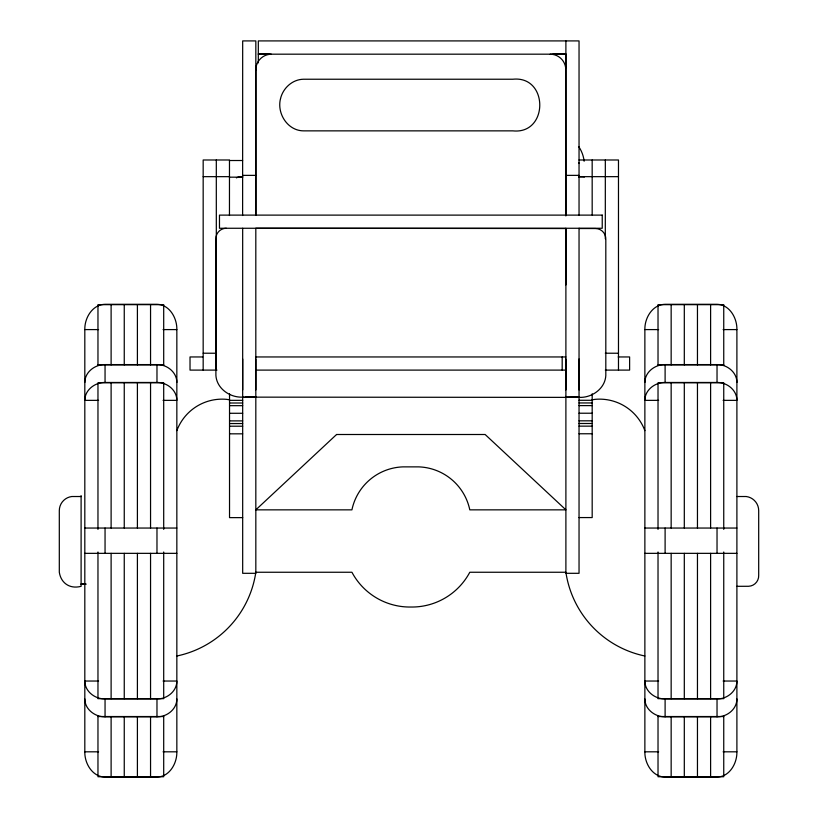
<?xml version="1.0" encoding="UTF-8"?>
<svg xmlns="http://www.w3.org/2000/svg" width="818" height="818" viewBox="0 0 818 818"><rect width="100%" height="100%" fill="white"/><g stroke="black" fill="none" stroke-linecap="round" stroke-linejoin="round"><path stroke-width="1.23" d="M242.68 389.93L242.68 359M255.829 389.93L255.829 359M565.892 389.93L565.892 359M579.042 389.93L579.042 359M242.68 397.384L255.829 397.149L242.68 397.211M565.892 397.384L579.042 397.149L565.892 397.211L565.892 396.362M84.816 329.593C84.52 317.998 92.362 304.531 105.052 304.296L156.974 304.296C169.592 304.582 177.128 318.13 176.841 329.593L176.841 751.814C177.128 763.266 169.592 776.814 156.974 777.1L105.052 777.1C92.362 776.875 84.52 763.399 84.816 751.814L84.816 329.593L98.589 329.593M644.87 329.593C644.574 317.998 652.416 304.531 665.106 304.296L717.028 304.296C729.646 304.582 737.182 318.13 736.895 329.593L736.895 751.814C737.182 763.266 729.646 776.814 717.028 777.1L665.106 777.1C652.416 776.875 644.574 763.399 644.87 751.814L644.87 329.593L658.643 329.593M176.841 698.92C176.913 709.226 166.841 717.069 156.974 716.803L105.052 716.803C95.133 717.079 84.775 709.359 84.816 698.92M736.895 698.92C736.967 709.226 726.885 717.069 717.028 716.803L665.106 716.803C655.187 717.079 644.829 709.359 644.87 698.92M84.816 382.476C84.775 372.037 95.133 364.327 105.052 364.593L156.974 364.593C166.841 364.327 176.913 372.17 176.841 382.476M644.87 382.476C644.829 372.037 655.187 364.327 665.106 364.593L717.028 364.593C726.885 364.327 736.967 372.17 736.895 382.476M592.181 399.818L595.044 399.358A48.313 48.313 0 0 1 644.87 430.636M163.068 400.36L176.841 400.36C176.913 390.053 166.841 382.211 156.974 382.476L105.052 382.476C95.133 382.211 84.775 389.92 84.816 400.36L98.589 400.36M723.122 400.36L736.895 400.36C736.967 390.053 726.885 382.211 717.028 382.476L665.106 382.476C655.187 382.211 644.829 389.92 644.87 400.36L658.643 400.36M98.589 681.036L84.816 681.036C84.775 691.476 95.133 699.196 105.052 698.92L156.974 698.92C166.841 699.185 176.913 691.343 176.841 681.036L163.068 681.036M658.643 681.036L644.87 681.036C644.829 691.476 655.187 699.196 665.106 698.92L717.028 698.92C726.885 699.185 736.967 691.343 736.895 681.036L723.122 681.036M258.314 53.978L269.776 53.978M553.07 53.937L565.841 53.937L565.841 67.945M258.314 54.182L565.892 54.182M579.021 159.991L618.48 159.991L618.48 370.104M229.459 160.512L242.619 160.512M578.571 163.038L579.144 163.038M242.68 175.369L255.829 175.369M565.892 175.369L579.042 175.369M578.571 176.177L579.144 176.177M203.171 176.657L229.48 176.657M579.021 176.657L618.48 176.657M242.813 176.852L240.257 176.852A7.689 7.689 0 0 0 236.412 177.884M578.551 176.852L582.385 176.852A7.689 7.689 0 0 1 584.369 177.107M229.459 177.169L242.619 177.169M579.042 228.529L595.422 228.529A10.399 10.399 0 0 1 605.811 239.449L605.811 375.554C605.115 388.499 592.191 397.681 579.839 397.384L245.697 397.139M163.068 329.593L176.841 329.593M723.122 329.593L736.895 329.593M203.171 353.212L216.33 353.243M605.31 353.212L618.48 353.243M202.68 356.955L190.021 356.955L190.021 370.104L216.954 370.104M255.819 356.955L565.892 356.955M618.152 356.955L629.615 356.955L629.615 370.104L605.31 370.104M97.966 364.859L163.702 364.859M658.02 364.859L723.746 364.859M255.819 370.104L565.892 370.104M229.531 400.35L242.68 400.35M579.042 400.288L592.181 400.288M229.531 403.008L242.68 403.008M579.042 402.947L592.181 402.947M579.042 405.605L592.181 405.605M229.531 405.667L242.68 405.667M229.531 413.284L242.68 413.284M579.042 413.223L592.181 413.223M229.531 420.892L242.68 420.892M579.042 420.83L592.181 420.83M579.042 423.489L592.181 423.489M229.531 423.55L242.68 423.55M229.531 426.209L242.68 426.209M579.042 426.147L592.181 426.147M579.042 433.765L592.181 433.765M229.531 433.826L242.68 433.826M81.105 496.516L71.82 496.516A14.274 14.274 0 0 0 59.305 510.575L59.305 572.252C61.013 583.357 70.113 589.297 81.105 586.312L81.105 495.616M736.895 496.516L746.18 496.516A14.254 14.254 0 0 1 758.695 510.575L758.695 575.34A10.522 10.522 0 0 1 748.603 586.281L736.895 586.312M579.042 517.569L592.181 517.569L592.181 393.785M242.68 517.63L229.531 517.63L229.531 393.785M84.816 528.05L176.841 528.05M644.87 528.05L736.895 528.05M84.816 553.346L176.841 553.346M644.87 553.346L736.895 553.346M81.105 584.032L85.921 584.032M81.105 584.164L85.921 584.164M97.966 716.537L163.702 716.537M658.02 716.537L723.746 716.537M84.816 751.814L98.589 751.814M163.068 751.814L176.841 751.814M644.87 751.814L658.643 751.814M723.122 751.814L736.895 751.814M241.872 397.139C229.51 397.436 216.596 388.253 215.901 375.309L215.901 239.173A10.399 10.399 0 0 1 226.289 228.253M229.531 399.818L226.668 399.358A48.313 48.313 0 0 0 176.841 430.636M565.862 215.952L565.811 69.775A15.614 15.614 0 0 0 550.177 54.192M255.829 69.919L255.87 215.308M723.746 365.165L723.746 304.664L658.02 304.664L658.02 365.165M723.746 529.399L723.746 382.742L658.02 382.742L658.02 529.399M723.746 551.997L723.746 698.654L658.02 698.654L658.02 551.997M723.746 716.231L723.746 776.732L658.02 776.732L658.02 716.231M717.028 364.593L717.028 382.476M717.028 528.05L717.028 553.346M717.028 698.92L717.028 716.803M710.607 304.664L710.607 364.859M710.607 382.742L710.607 528.05M710.607 553.346L710.607 698.654M710.607 716.537L710.607 776.732M697.457 304.664L697.457 364.859M697.457 382.742L697.457 528.05M697.457 553.346L697.457 698.654M697.457 716.537L697.457 776.732M684.308 304.664L684.308 364.859M684.308 382.742L684.308 528.05M684.308 553.346L684.308 698.654M684.308 716.537L684.308 776.732M671.159 304.664L671.159 364.859M671.159 382.742L671.159 528.05M671.159 553.346L671.159 698.654M671.159 716.537L671.159 776.732M665.106 364.593L665.106 382.476M665.106 528.05L665.106 553.346M665.106 698.92L665.106 716.803M605.33 159.991L605.31 238.764M592.171 159.991L592.181 214.991M579.042 215.114L579.042 40.91L258.314 40.91L258.314 62.894M579.042 228.263L579.042 573.306L565.892 573.306L565.892 228.263M565.892 284.92L565.892 228.529L255.809 228.253L255.829 573.306L242.68 573.306L242.67 228.253M565.892 40.91L565.892 215.114M562.181 356.955L562.181 370.104M255.829 215.114L255.829 40.91L242.68 40.91L242.619 215.512M229.459 215.512L229.48 159.991L203.171 159.991L203.171 370.104M216.31 159.991L216.33 370.104M163.702 365.165L163.702 304.664L97.966 304.664L97.966 365.165M163.702 529.399L163.702 382.742L97.966 382.742L97.966 529.399M163.702 551.997L163.702 698.654L97.966 698.654L97.966 551.997M163.702 716.231L163.702 776.732L97.966 776.732L97.966 716.231M156.974 364.593L156.974 382.476M156.974 528.05L156.974 553.346M156.974 698.92L156.974 716.803M150.553 304.664L150.553 364.859M150.553 382.742L150.553 528.05M150.553 553.346L150.553 698.654M150.553 716.537L150.553 776.732M137.404 304.664L137.404 364.859M137.404 382.742L137.404 528.05M137.404 553.346L137.404 698.654M137.404 716.537L137.404 776.732M124.254 304.664L124.254 364.859M124.254 382.742L124.254 528.05M124.254 553.346L124.254 698.654M124.254 716.537L124.254 776.732M111.115 304.664L111.115 364.859M111.115 382.742L111.115 528.05M111.115 553.346L111.115 698.654M111.115 716.537L111.115 776.732M105.052 364.593L105.052 382.476M105.052 528.05L105.052 553.346M105.052 698.92L105.052 716.803M176.841 656.005A100.655 100.655 0 0 0 255.829 572.252L351.924 572.252A65.644 65.644 0 0 0 410.861 607.028A65.644 65.644 0 0 0 469.798 572.252L565.892 572.252A100.655 100.655 0 0 0 644.87 656.005M578.715 146.596A32.454 32.454 0 0 1 584.144 161.238M255.819 69.919A15.614 15.614 0 0 1 271.341 54.213M280.543 98.538C276.596 113.457 287.721 130.972 303.805 130.86L512.855 130.86C548.735 134.633 548.735 75.45 512.855 79.234L303.468 79.234C292.445 79.418 283.079 88.037 280.543 98.538M336.576 434.501L255.829 509.849L351.924 509.849A54.09 54.09 0 0 1 402.885 466.873L418.826 466.873A54.09 54.09 0 0 1 469.798 509.849L565.892 509.849L485.135 434.501L336.576 434.501M602.232 215.114L219.48 215.114L219.48 228.263L602.232 228.263L602.232 215.114"/></g></svg>
